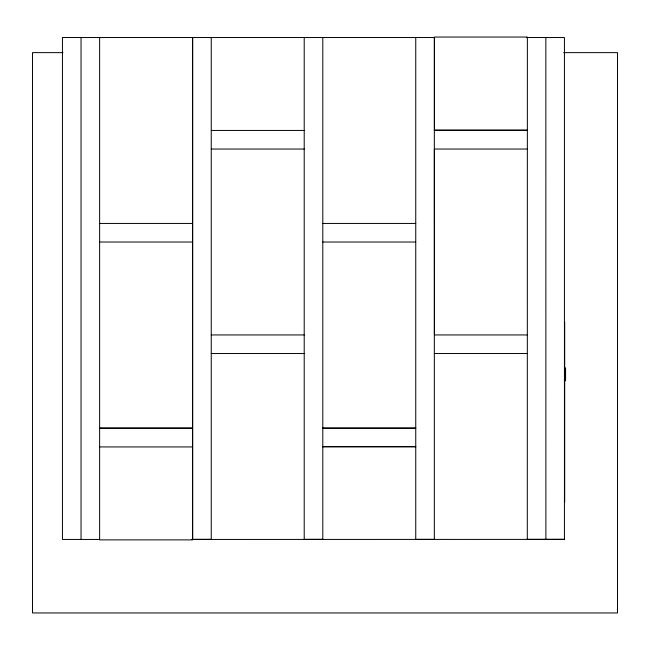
<?xml version="1.0" encoding="UTF-8"?>
<svg xmlns="http://www.w3.org/2000/svg" width="650" height="650" viewBox="0 0 650 650"><rect width="100%" height="100%" fill="white"/><g stroke="black" fill="none" stroke-linecap="round" stroke-linejoin="round"><path stroke-width="0.97" d="M99.629 539.443L62.449 539.443L62.449 37.529L434.338 37.529L434.338 539.443L415.748 539.443L415.748 37.529M192.66 37.529L192.66 539.443L211.25 539.394L211.25 37.489M304.208 37.489L304.208 539.443L322.798 539.394L322.798 37.529M527.369 130L434.419 130L434.419 37.042L527.369 37.042L527.296 539.443L564.436 539.394L564.436 37.529L526.565 37.529M62.969 52.634L32.5 52.634L32.5 612.958L617.5 612.958L617.5 52.634L563.672 52.634M211.25 130.439L304.208 130.439M434.338 130.439L527.296 130.439M211.25 149.037L304.208 149.037M527.369 149.037L434.338 149.037L434.419 334.945L527.369 334.945M99.629 223.438L192.587 223.438M322.798 223.438L415.748 223.438M99.629 242.028L192.587 242.028M322.798 242.028L415.748 242.028M211.25 334.945L304.208 334.945M211.25 353.535L304.208 353.535M434.338 353.535L527.296 353.535M99.629 427.936L192.587 427.936L192.587 37.529M322.798 427.936L415.748 427.936M99.629 428.342L192.587 428.342L192.587 539.882L99.629 539.882L99.629 37.529M322.798 428.342L415.748 428.342M322.798 446.485L415.748 446.485M99.629 446.932L192.587 446.932M322.798 446.932L415.748 446.932M192.66 539.394L211.25 539.394M304.208 539.394L322.798 539.394M415.748 539.394L434.338 539.394M527.296 539.394L564.436 539.394L191.661 539.443M565.589 367.851L565.589 380.803M564.704 321.774L564.704 502.255M545.846 37.529L545.886 539.443M81.039 37.529L81.039 539.443"/></g></svg>
